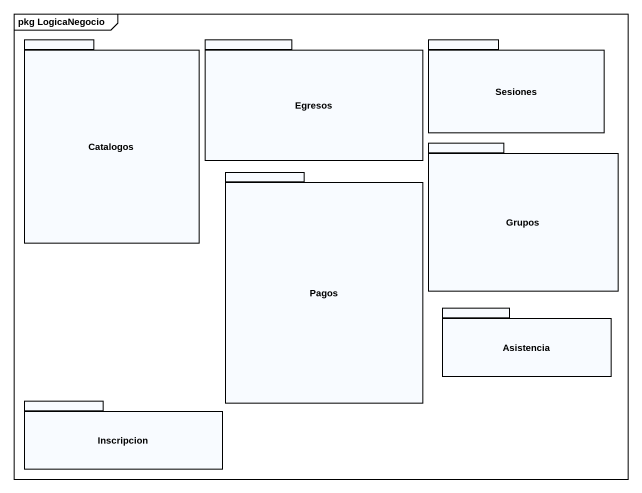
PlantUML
@startuml
mainframe pkg LogicaNegocio
package Catalogos {
}
package Egresos {
}
package Sesiones {
}
package Grupos {
}
package Pagos {
}
package Asistencia {
}
package Inscripcion {
}
@enduml
